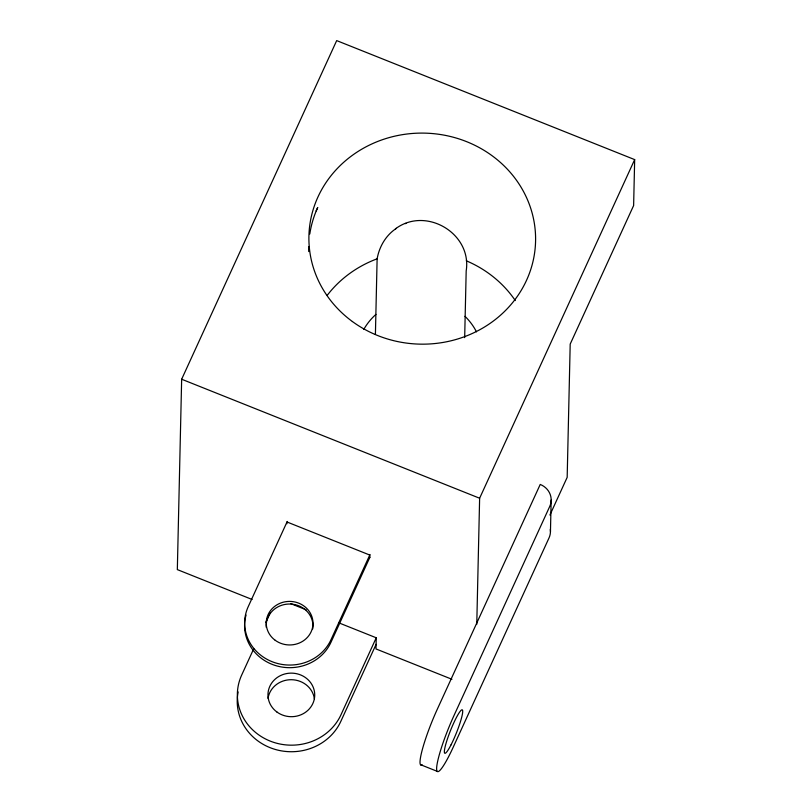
<?xml version="1.0" encoding="UTF-8"?>
<svg xmlns="http://www.w3.org/2000/svg" width="812" height="812" viewBox="0 0 812 812"><rect width="100%" height="100%" fill="white"/><g stroke="black" fill="none" stroke-linecap="round" stroke-linejoin="round"><path stroke-width="1.22" d="M549.927 515.021L567.172 477.354L570.197 344.095L633.624 205.558L634.669 159.609L336.686 40.6L181.655 379.234L177.331 569.608L252.116 599.479M286.951 523.74L286.991 521.984L369.764 555.043L369.704 557.671M375.408 334.422L377.123 258.886C379.245 246.686 385.923 235.186 396.388 228.355M338.848 622.855L376.24 637.785L375.986 648.94L451.939 679.279M464.677 337.63L466.189 270.903C472.148 233.48 425.864 205.984 395.444 228.852M476.766 624.316L479.628 498.233L634.669 159.609M550.455 531.555L551.165 500.05M316.152 210.917L317.725 207.486A113.355 105.53 1.3 0 0 309.788 233.998M287.245 521.446L248.228 606.645A44.985 41.879 1.3 0 0 272 661.658A44.985 41.879 1.3 0 0 331.002 639.704L370.008 554.505M253.77 648.656L241.671 675.077A53.978 50.253 1.3 0 0 270.193 741.092A53.978 50.253 1.3 0 0 340.999 714.743L376.24 637.785M265.869 622.236L270.071 613.05M369.957 557.123L330.941 642.333A44.985 41.879 1.3 0 1 274.994 665.383A44.985 41.879 1.3 0 1 246.056 615.029M376.088 644.352L340.857 721.31A53.978 50.253 1.3 0 1 275.481 749.506A53.978 50.253 1.3 0 1 238.17 691.925M405.391 223.655L405.99 223.341M181.655 379.234L479.628 498.233M290.929 603.712L306.124 609.782M420.545 764.681L437.1 771.288M266.224 627.229A23.386 21.782 1.3 0 1 290.392 604.037A23.386 21.782 1.3 0 1 312.721 628.924M550.323 529.373A17.996 16.747 1.3 0 1 549.013 537.95L453.177 747.284A43.178 5.867 -68.2 0 1 436.623 768.467A43.178 5.867 -68.2 0 1 453.888 715.778L549.734 506.444A17.996 16.747 1.3 0 0 540.224 484.439L437.333 709.16A43.178 5.867 -68.2 0 0 422.149 764.792M268.031 698.35A23.386 21.782 1.3 0 1 291.417 679.705A23.386 21.782 1.3 0 1 314.406 698.919M363.796 329.408A62.971 58.626 1.3 0 1 375.936 314.396M464.982 316.315A62.971 58.626 1.3 0 1 476.461 331.834M308.702 251.547A113.355 105.53 1.3 0 1 308.692 246.503M327.256 295.284A113.355 105.53 1.3 0 1 377.225 258.774M466.311 260.794A113.355 105.53 1.3 0 1 515.285 300.552M275.197 640.282A23.386 21.782 1.3 0 0 312.772 626.296A23.386 21.782 1.3 0 0 280.881 602.951A23.386 21.782 1.3 0 0 275.197 640.282M450.975 744.949A23.386 3.177 -68.2 0 0 462.434 709.992A23.386 3.177 -68.2 0 0 447.189 739.641A23.386 3.177 -68.2 0 0 450.975 744.949M276.922 712.012A23.386 21.782 1.3 0 0 314.498 698.036A23.386 21.782 1.3 0 0 282.596 674.681A23.386 21.782 1.3 0 0 276.922 712.012M352.378 321.522A113.355 105.53 1.3 0 0 534.479 253.77A113.355 105.53 1.3 0 0 379.904 140.608A113.355 105.53 1.3 0 0 352.378 321.522"/></g></svg>
